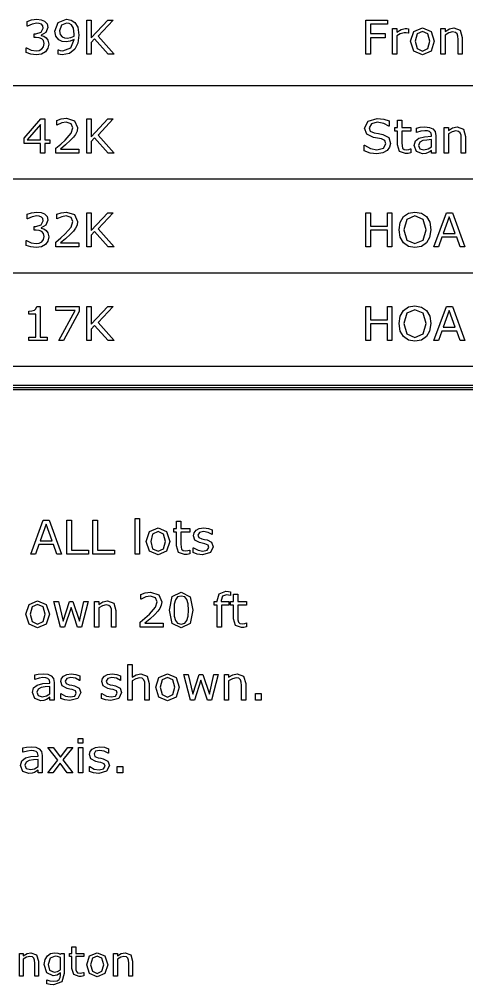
# Model space of a CAD drawing. Extents: x -1 to 182, y 89 to 480.
# Drawn here: x 129.78 to 152.49, y 89.79 to 138.82 of the extents above; entities that cross this region are included whole.
import ezdxf

# ---------------------------------------------------------------- set-up
doc = ezdxf.new("R2010")
doc.units = 0
doc.header["$MEASUREMENT"] = 0
doc.layers.add('Layer 1', color=7, linetype='Continuous')

msp = doc.modelspace()

# ---------------------------------------------------------------- linework, layer by layer
at = {"layer": 'Layer 1', "color": 7}
for points in [[(131.140151, 137.888609), (131.232006, 137.763037), (131.268051, 137.567696), (131.225029, 137.350262), (131.104107, 137.178177), (130.898304, 137.057262), (130.640182, 137.018898), (130.356478, 137.05377), (130.127423, 137.128197), (130.127423, 137.37119), (130.144859, 137.37119), (130.377401, 137.263055), (130.635525, 137.220034), (130.79133, 137.244375), (130.925043, 137.316474), (131.004108, 137.42924), (131.030849, 137.585052), (131.000618, 137.738537), (130.91923, 137.835031), (130.792492, 137.883873), (130.632038, 137.897895), (130.527393, 137.897895), (130.527393, 138.090909), (130.608784, 138.090909), (130.89016, 138.164172), (130.995969, 138.380442), (130.969225, 138.489741), (130.894811, 138.567634), (130.78784, 138.609491), (130.658779, 138.621133), (130.423912, 138.581604), (130.189041, 138.469977), (130.177426, 138.469977), (130.177426, 138.712996), (130.397178, 138.787423), (130.664603, 138.822296), (130.887845, 138.799012), (131.062253, 138.724585), (131.188991, 138.589727), (131.232012, 138.404863), (131.129692, 138.15253), (130.890171, 138.017672), (130.890171, 138.001268), (131.01807, 137.961739), (131.140156, 137.888503), (131.140151, 137.888609)], [(132.804, 138.024631), (132.751679, 137.613045), (132.595874, 137.297953), (132.330775, 137.093299), (131.956379, 137.021226), (131.842431, 137.028105), (131.747089, 137.047949), (131.747089, 137.27004), (131.758704, 137.27004), (131.854046, 137.236306), (131.991246, 137.221224), (132.393547, 137.374709), (132.563303, 137.800264), (132.359829, 137.707237), (132.151702, 137.67935), (131.957527, 137.700252), (131.784284, 137.781638), (131.629643, 137.961845), (131.578483, 138.223465), (131.752891, 138.654841), (132.178444, 138.821105), (132.410988, 138.781576), (132.598186, 138.665292), (132.750501, 138.416478), (132.803987, 138.024631), (132.804, 138.024631)], [(134.585284, 137.054934), (134.286466, 137.054934), (133.601625, 137.825823), (133.429543, 137.642097), (133.429543, 137.054934), (133.199324, 137.054934), (133.199324, 138.786233), (133.429543, 138.786233), (133.429543, 137.882788), (134.270189, 138.786233), (134.54924, 138.786233), (133.776033, 137.972323), (134.585284, 137.054934)], [(148.472888, 138.581578), (147.597362, 138.581578), (147.597362, 138.093237), (148.34964, 138.093237), (148.34964, 137.888609), (147.597362, 137.888609), (147.597362, 137.054934), (147.367143, 137.054934), (147.367143, 138.786233), (148.472888, 138.786233), (148.472888, 138.581578)], [(132.569132, 138.074637), (132.531924, 138.364144), (132.429604, 138.5339), (132.312169, 138.608327), (132.176131, 138.631611), (131.911032, 138.526968), (131.814528, 138.232805), (131.845921, 138.052571), (131.951728, 137.930492), (132.066837, 137.88165), (132.206362, 137.870008), (132.390073, 137.89435), (132.564481, 137.965258), (132.566862, 138.012936), (132.569243, 138.074558), (132.569132, 138.074637)], [(149.528638, 138.11533), (149.517023, 138.11533), (149.42168, 138.131734), (149.313548, 138.137555), (149.118212, 138.092205), (148.936827, 137.977112), (148.936827, 137.054934), (148.718236, 137.054934), (148.718236, 138.353693), (148.936827, 138.353693), (148.936827, 138.161843), (149.165881, 138.309507), (149.369356, 138.353693), (149.451912, 138.350253), (149.528651, 138.33967), (149.528638, 138.11533)], [(150.841345, 137.703718), (150.678566, 137.202598), (150.242546, 137.018898), (149.804201, 137.202598), (149.642583, 137.703718), (149.804201, 138.204865), (150.242546, 138.389729), (150.678566, 138.204865), (150.841345, 137.703718), (150.841345, 137.703718)], [(152.265675, 137.054934), (152.047084, 137.054934), (152.047084, 137.794417), (152.036633, 137.961845), (151.998264, 138.085114), (151.914547, 138.157187), (151.772696, 138.181528), (151.585498, 138.137343), (151.3983, 138.024551), (151.3983, 137.054934), (151.17971, 137.054934), (151.17971, 138.353693), (151.3983, 138.353693), (151.3983, 138.209521), (151.609917, 138.342051), (151.83432, 138.389729), (152.15523, 138.262994), (152.265688, 137.897895), (152.265675, 137.054934)], [(150.615778, 137.703718), (150.516948, 138.078129), (150.242546, 138.201372), (149.965819, 138.078129), (149.868151, 137.703718), (149.966981, 137.332826), (150.242546, 137.207254), (150.515784, 137.331661), (150.615778, 137.703718), (150.615778, 137.703718)], [(4.762494, 135.467436), (175.153946, 135.467436), (175.153946, 130.704942), (4.762494, 130.704942), (4.762494, 135.467436)], [(131.332, 132.515034), (131.075037, 132.515034), (131.075037, 132.027857), (130.851795, 132.027857), (130.851795, 132.515034), (130.022778, 132.515034), (130.022778, 132.782474), (130.861098, 133.759156), (131.075037, 133.759156), (131.075037, 132.701062), (131.332, 132.701062), (131.332, 132.515034)], [(130.851795, 132.701062), (130.851795, 133.482429), (130.180908, 132.701062), (130.851795, 132.701062)], [(132.806326, 132.027857), (131.634305, 132.027857), (131.634305, 132.270876), (131.878475, 132.480162), (132.107533, 132.688283), (132.413327, 133.031288), (132.49588, 133.306851), (132.40635, 133.517301), (132.158693, 133.59403), (131.929635, 133.556829), (131.688955, 133.442873), (131.677339, 133.442873), (131.677339, 133.687057), (131.897094, 133.761458), (132.164519, 133.795192), (132.581935, 133.666128), (132.733089, 133.318466), (132.707504, 133.133602), (132.634251, 132.971995), (132.52728, 132.830126), (132.379617, 132.675503), (132.122656, 132.438305), (131.874996, 132.226691), (132.806334, 132.226691), (132.806326, 132.027857)], [(134.585284, 132.027857), (134.286466, 132.027857), (133.601625, 132.798746), (133.429543, 132.61502), (133.429543, 132.027857), (133.199324, 132.027857), (133.199324, 133.759156), (133.429543, 133.759156), (133.429543, 132.855711), (134.270189, 133.759156), (134.54924, 133.759156), (133.776033, 132.945246), (134.585284, 132.027857)], [(148.625203, 132.522019), (148.577534, 132.32202), (148.446147, 132.154592), (148.228718, 132.038334), (147.931062, 131.996451), (147.593875, 132.031349), (147.290403, 132.134828), (147.290403, 132.42317), (147.306675, 132.42317), (147.610144, 132.254578), (147.93338, 132.195285), (148.265916, 132.275507), (148.385676, 132.489449), (148.328704, 132.659205), (148.157783, 132.744083), (147.96826, 132.782474), (147.753159, 132.820839), (147.411318, 132.987103), (147.30086, 133.29521), (147.48457, 133.651021), (147.950821, 133.790535), (148.285683, 133.755663), (148.555433, 133.669621), (148.555433, 133.39755), (148.539161, 133.39755), (148.278711, 133.535901), (147.949662, 133.591701), (147.652006, 133.514972), (147.540387, 133.317302), (147.596195, 133.147546), (147.792696, 133.053381), (148.004309, 133.013852), (148.236854, 132.966174), (148.527533, 132.811525), (148.625201, 132.522019), (148.625203, 132.522019)], [(149.651886, 132.039472), (149.51701, 132.012749), (149.387949, 132.002166), (149.085641, 132.109137), (148.98216, 132.452142), (148.98216, 133.14281), (148.834494, 133.14281), (148.834494, 133.32651), (148.98216, 133.32651), (148.98216, 133.699731), (149.200751, 133.699731), (149.200751, 133.32651), (149.651886, 133.32651), (149.651886, 133.14281), (149.200751, 133.14281), (149.200751, 132.550964), (149.205407, 132.390521), (149.237962, 132.28355), (149.307724, 132.214944), (149.444927, 132.194042), (149.556546, 132.209123), (149.640263, 132.235872), (149.651878, 132.235872), (149.651886, 132.039472)], [(150.925062, 132.027831), (150.707633, 132.027831), (150.707633, 132.166181), (150.628568, 132.11038), (150.533225, 132.05458), (150.407651, 132.010395), (150.241382, 131.991874), (149.943726, 132.108131), (149.821642, 132.404623), (149.884428, 132.642986), (150.065813, 132.787157), (150.350679, 132.858092), (150.707633, 132.886006), (150.707633, 132.919713), (150.680892, 133.042956), (150.606478, 133.119712), (150.494855, 133.155748), (150.358817, 133.165008), (150.166968, 133.141725), (149.948378, 133.076611), (149.936763, 133.076611), (149.936763, 133.298676), (150.121635, 133.33704), (150.359992, 133.357942), (150.598347, 133.334659), (150.775081, 133.257903), (150.886703, 133.119553), (150.925073, 132.909104), (150.925062, 132.027831)], [(152.431944, 132.027831), (152.213354, 132.027831), (152.213354, 132.767314), (152.202876, 132.934742), (152.164506, 133.058011), (152.08079, 133.130083), (151.938939, 133.154425), (151.751741, 133.11024), (151.564543, 132.997448), (151.564543, 132.027857), (151.345953, 132.027857), (151.345953, 133.326616), (151.564543, 133.326616), (151.564543, 133.182444), (151.776157, 133.314974), (152.000563, 133.362652), (152.321473, 133.235917), (152.431931, 132.870818), (152.431944, 132.027831)], [(150.707633, 132.347579), (150.707633, 132.709185), (150.471601, 132.691722), (150.257662, 132.657988), (150.105344, 132.574274), (150.04721, 132.419652), (150.114647, 132.251033), (150.320448, 132.195232), (150.5309, 132.239418), (150.707633, 132.347553), (150.707633, 132.347579)], [(131.140151, 128.099038), (131.232006, 127.973466), (131.268051, 127.778125), (131.225029, 127.560691), (131.104107, 127.388606), (130.898304, 127.267691), (130.640182, 127.229327), (130.356478, 127.264199), (130.127423, 127.338626), (130.127423, 127.581619), (130.144859, 127.581619), (130.377401, 127.473484), (130.635525, 127.430463), (130.79133, 127.454804), (130.925043, 127.526903), (131.004108, 127.639669), (131.030849, 127.795481), (131.000618, 127.948966), (130.91923, 128.04546), (130.792492, 128.094302), (130.632038, 128.108324), (130.527393, 128.108324), (130.527393, 128.301338), (130.608784, 128.301338), (130.89016, 128.374601), (130.995969, 128.590871), (130.969225, 128.70017), (130.894811, 128.778063), (130.78784, 128.81992), (130.658779, 128.831562), (130.423912, 128.792033), (130.189041, 128.680406), (130.177426, 128.680406), (130.177426, 128.923425), (130.397178, 128.997852), (130.664603, 129.032725), (130.887845, 129.009441), (131.062253, 128.935014), (131.188991, 128.800156), (131.232012, 128.615292), (131.129692, 128.362959), (130.890171, 128.228101), (130.890171, 128.211697), (131.01807, 128.172168), (131.140156, 128.098932), (131.140151, 128.099038)], [(132.806326, 127.265363), (131.634305, 127.265363), (131.634305, 127.508382), (131.878475, 127.717668), (132.107533, 127.925789), (132.413327, 128.268794), (132.49588, 128.544357), (132.40635, 128.754807), (132.158693, 128.831536), (131.929635, 128.794335), (131.688955, 128.680379), (131.677339, 128.680379), (131.677339, 128.924563), (131.897094, 128.998964), (132.164519, 129.032698), (132.581935, 128.903634), (132.733089, 128.555972), (132.707504, 128.371108), (132.634251, 128.209501), (132.52728, 128.067632), (132.379617, 127.913009), (132.122656, 127.675811), (131.874996, 127.464197), (132.806334, 127.464197), (132.806326, 127.265363)], [(134.585284, 127.265363), (134.286466, 127.265363), (133.601625, 128.036252), (133.429543, 127.852526), (133.429543, 127.265363), (133.199324, 127.265363), (133.199324, 128.996662), (133.429543, 128.996662), (133.429543, 128.093217), (134.270189, 128.996662), (134.54924, 128.996662), (133.776033, 128.182752), (134.585284, 127.265363)], [(148.691479, 127.265363), (148.461263, 127.265363), (148.461263, 128.112981), (147.597362, 128.112981), (147.597362, 127.265363), (147.367143, 127.265363), (147.367143, 128.996662), (147.597362, 128.996662), (147.597362, 128.317636), (148.461263, 128.317636), (148.461263, 128.996662), (148.691479, 128.996662), (148.691479, 127.265363)], [(150.447185, 128.797828), (150.608801, 128.512951), (150.665776, 128.130417), (150.607639, 127.746719), (150.447185, 127.465361), (150.193712, 127.28862), (149.861174, 127.229327), (149.528638, 127.289784), (149.275165, 127.465361), (149.113547, 127.747883), (149.057736, 128.130417), (149.113547, 128.509459), (149.276326, 128.797828), (149.529799, 128.972241), (149.861174, 129.032698), (150.194874, 128.971077), (150.447185, 128.797828), (150.447185, 128.797828)], [(152.395903, 127.265363), (152.150568, 127.265363), (151.980812, 127.747883), (151.232018, 127.747883), (151.062262, 127.265363), (150.828555, 127.265363), (151.45875, 128.996662), (151.765706, 128.996662), (152.395903, 127.265363)], [(150.426257, 128.130417), (150.275103, 128.650164), (149.862341, 128.833864), (149.44725, 128.650164), (149.297257, 128.130417), (149.450737, 127.608368), (149.862341, 127.428134), (150.27278, 127.608368), (150.426257, 128.130417), (150.426257, 128.130417)], [(151.909888, 127.945553), (151.606416, 128.795499), (151.301786, 127.945553), (151.909888, 127.945553)], [(4.762494, 125.942448), (175.153946, 125.942448), (175.153946, 121.179954), (4.762494, 121.179954), (4.762494, 125.942448)], [(131.193637, 122.502869), (130.256484, 122.502869), (130.256484, 122.67961), (130.616928, 122.67961), (130.616928, 123.839992), (130.256484, 123.839992), (130.256484, 123.998133), (130.413453, 124.009775), (130.540188, 124.045811), (130.623905, 124.119074), (130.659949, 124.239989), (130.84017, 124.239989), (130.84017, 122.679637), (131.193637, 122.679637), (131.193637, 122.502869)], [(132.810977, 123.974877), (132.027303, 122.502869), (131.778484, 122.502869), (132.612151, 124.030677), (131.626166, 124.030677), (131.626166, 124.234168), (132.810977, 124.234168), (132.810977, 123.974877)], [(134.585284, 122.502869), (134.286466, 122.502869), (133.601625, 123.273758), (133.429543, 123.090032), (133.429543, 122.502869), (133.199324, 122.502869), (133.199324, 124.234168), (133.429543, 124.234168), (133.429543, 123.330723), (134.270189, 124.234168), (134.54924, 124.234168), (133.776033, 123.420258), (134.585284, 122.502869)], [(148.691479, 122.502869), (148.461263, 122.502869), (148.461263, 123.350487), (147.597362, 123.350487), (147.597362, 122.502869), (147.367143, 122.502869), (147.367143, 124.234168), (147.597362, 124.234168), (147.597362, 123.555142), (148.461263, 123.555142), (148.461263, 124.234168), (148.691479, 124.234168), (148.691479, 122.502869)], [(150.447185, 124.035334), (150.608801, 123.750457), (150.665776, 123.367923), (150.607639, 122.984225), (150.447185, 122.702867), (150.193712, 122.526126), (149.861174, 122.466833), (149.528638, 122.52729), (149.275165, 122.702867), (149.113547, 122.985389), (149.057736, 123.367923), (149.113547, 123.746965), (149.276326, 124.035334), (149.529799, 124.209747), (149.861174, 124.270204), (150.194874, 124.208583), (150.447185, 124.035334), (150.447185, 124.035334)], [(150.426257, 123.367923), (150.275103, 123.88767), (149.862341, 124.07137), (149.44725, 123.88767), (149.297257, 123.367923), (149.450737, 122.845874), (149.862341, 122.66564), (150.27278, 122.845874), (150.426257, 123.367923), (150.426257, 123.367923)], [(152.395903, 122.502869), (152.150568, 122.502869), (151.980812, 122.985389), (151.232018, 122.985389), (151.062262, 122.502869), (150.828555, 122.502869), (151.45875, 124.234168), (151.765706, 124.234168), (152.395903, 122.502869)], [(151.909888, 123.183059), (151.606416, 124.033005), (151.301786, 123.183059), (151.909888, 123.183059)], [(4.762494, 120.227561), (4.762494, 120.015683), (175.153946, 120.015683), (175.153946, 120.227561), (4.762494, 120.227561)], [(4.762494, 120.121622), (175.153946, 120.121622)], [(131.925502, 111.654966), (131.680168, 111.654966), (131.510411, 112.137486), (130.76162, 112.137486), (130.591864, 111.654966), (130.358158, 111.654966), (130.988352, 113.386265), (131.295308, 113.386265), (131.925502, 111.654966)], [(133.283557, 111.654966), (132.188276, 111.654966), (132.188276, 113.386265), (132.418495, 113.386265), (132.418495, 111.859594), (133.283557, 111.859594), (133.283557, 111.654966)], [(134.609057, 111.654966), (133.513776, 111.654966), (133.513776, 113.386265), (133.743995, 113.386265), (133.743995, 111.859594), (134.609057, 111.859594), (134.609057, 111.654966)], [(135.879907, 111.654966), (135.661316, 111.654966), (135.661316, 113.464158), (135.879907, 113.464158), (135.879907, 111.654966)], [(138.432075, 111.666581), (138.297198, 111.639858), (138.168137, 111.629275), (137.86583, 111.736246), (137.762349, 112.079251), (137.762349, 112.769919), (137.614682, 112.769919), (137.614682, 112.953619), (137.762349, 112.953619), (137.762349, 113.32684), (137.980939, 113.32684), (137.980939, 112.953619), (138.432075, 112.953619), (138.432075, 112.769919), (137.980939, 112.769919), (137.980939, 112.178073), (137.985596, 112.01763), (138.01815, 111.910659), (138.087913, 111.842053), (138.225115, 111.821151), (138.336735, 111.836232), (138.420451, 111.862981), (138.432067, 111.862981), (138.432075, 111.666581)], [(131.439487, 112.335156), (131.136016, 113.185102), (130.831385, 112.335156), (131.439487, 112.335156)], [(137.419346, 112.30375), (137.256564, 111.80263), (136.820547, 111.61893), (136.382202, 111.80263), (136.220584, 112.30375), (136.382202, 112.804897), (136.820547, 112.989761), (137.256564, 112.804897), (137.419346, 112.30375), (137.419346, 112.30375)], [(137.193778, 112.30375), (137.094949, 112.678161), (136.820547, 112.801404), (136.54382, 112.678161), (136.446152, 112.30375), (136.544981, 111.932858), (136.820547, 111.807286), (137.093785, 111.931693), (137.193778, 112.30375), (137.193778, 112.30375)], [(139.62386, 112.029351), (139.476196, 111.737516), (139.075056, 111.62356), (138.809957, 111.657294), (138.608805, 111.732859), (138.608805, 111.978207), (138.620421, 111.978207), (138.85064, 111.8538), (139.093646, 111.808451), (139.319213, 111.854964), (139.400604, 112.001464), (139.356422, 112.117722), (139.186665, 112.185164), (139.064579, 112.209506), (138.928541, 112.239721), (138.685532, 112.372277), (138.614608, 112.588547), (138.647162, 112.739703), (138.74832, 112.866439), (138.913425, 112.952481), (139.138993, 112.985025), (139.373863, 112.955974), (139.572687, 112.887367), (139.572687, 112.653661), (139.561071, 112.653661), (139.357594, 112.757139), (139.122726, 112.800161), (138.920413, 112.753647), (138.83786, 112.617625), (138.887856, 112.496684), (139.045986, 112.430432), (139.18086, 112.402519), (139.306434, 112.376854), (139.541304, 112.257104), (139.623857, 112.029192), (139.62386, 112.029351)], [(137.082167, 107.95083), (135.910146, 107.95083), (135.910146, 108.19385), (136.154317, 108.403135), (136.383371, 108.611256), (136.689166, 108.954261), (136.771721, 109.229825), (136.682191, 109.440274), (136.434531, 109.517003), (136.205476, 109.479803), (135.964793, 109.365847), (135.953178, 109.365847), (135.953178, 109.61003), (136.17293, 109.684431), (136.440355, 109.718166), (136.857771, 109.589102), (137.008925, 109.24144), (136.98334, 109.056576), (136.910087, 108.894968), (136.803119, 108.753099), (136.655453, 108.598477), (136.398492, 108.361278), (136.150835, 108.149665), (137.082172, 108.149665), (137.082167, 107.95083)], [(138.5937, 108.817049), (138.447195, 108.132202), (137.994899, 107.914794), (137.539115, 108.135695), (137.3961, 108.81472), (137.541441, 109.496075), (137.994899, 109.717001), (138.449521, 109.492582), (138.5937, 108.817049), (138.5937, 108.817049)], [(138.287903, 108.289179), (138.342553, 108.510106), (138.357661, 108.817049), (138.342553, 109.124018), (138.286742, 109.344918), (138.175119, 109.479803), (137.994899, 109.525152), (137.813517, 109.479803), (137.700733, 109.342616), (137.646083, 109.118197), (137.63214, 108.81472), (137.644919, 108.51127), (137.699566, 108.292672), (137.807698, 108.154295), (137.994896, 108.106643), (138.176281, 108.151993), (138.287901, 108.289179), (138.287903, 108.289179)], [(140.50172, 109.548409), (140.490104, 109.548409), (140.395923, 109.569311), (140.293604, 109.580953), (140.088965, 109.518167), (140.026179, 109.293774), (140.026179, 109.249589), (140.420339, 109.249589), (140.420339, 109.065889), (140.033156, 109.065889), (140.033156, 107.950804), (139.814563, 107.950804), (139.814563, 109.065863), (139.666899, 109.065863), (139.666899, 109.249563), (139.814563, 109.249563), (139.814563, 109.292584), (139.929673, 109.647204), (140.262211, 109.771611), (140.393598, 109.764732), (140.50173, 109.748328), (140.50172, 109.548409)], [(141.31446, 107.962446), (141.179584, 107.935723), (141.050523, 107.925139), (140.748216, 108.03211), (140.644735, 108.375116), (140.644735, 109.065783), (140.497068, 109.065783), (140.497068, 109.249483), (140.644735, 109.249483), (140.644735, 109.622704), (140.863325, 109.622704), (140.863325, 109.249483), (141.31446, 109.249483), (141.31446, 109.065783), (140.863325, 109.065783), (140.863325, 108.473938), (140.867982, 108.313494), (140.900539, 108.206523), (140.970301, 108.137917), (141.107501, 108.117015), (141.219123, 108.132096), (141.302837, 108.158846), (141.314452, 108.158846), (141.31446, 107.962446)], [(131.306944, 108.599614), (131.144162, 108.098494), (130.708143, 107.914794), (130.2698, 108.098494), (130.108182, 108.599614), (130.2698, 109.100761), (130.708143, 109.285625), (131.144162, 109.100761), (131.306944, 108.599614), (131.306944, 108.599614)], [(131.081377, 108.599614), (130.982544, 108.974026), (130.708143, 109.097269), (130.431418, 108.974026), (130.33375, 108.599614), (130.43258, 108.228722), (130.708143, 108.103151), (130.981383, 108.227558), (131.081377, 108.599614), (131.081377, 108.599614)], [(133.278913, 109.249589), (132.940562, 107.95083), (132.738251, 107.95083), (132.404551, 108.951933), (132.073174, 107.95083), (131.872025, 107.95083), (131.530186, 109.249589), (131.75808, 109.249589), (131.996437, 108.24383), (132.320834, 109.249589), (132.501055, 109.249589), (132.833594, 108.24383), (133.059161, 109.249589), (133.278913, 109.249589)], [(134.679989, 107.95083), (134.461398, 107.95083), (134.461398, 108.690313), (134.450947, 108.857742), (134.412577, 108.981011), (134.328863, 109.053083), (134.18701, 109.077425), (133.999812, 109.03324), (133.812614, 108.920448), (133.812614, 107.950804), (133.594024, 107.950804), (133.594024, 109.249563), (133.812614, 109.249563), (133.812614, 109.105391), (134.02423, 109.237921), (134.248634, 109.285599), (134.569544, 109.158864), (134.680002, 108.793765), (134.679989, 107.95083)], [(136.370573, 104.246695), (136.151983, 104.246695), (136.151983, 104.986178), (136.141532, 105.153606), (136.103162, 105.276875), (136.019445, 105.348948), (135.877594, 105.373289), (135.690397, 105.329104), (135.503199, 105.216312), (135.503199, 104.246642), (135.284608, 104.246642), (135.284608, 106.055834), (135.503199, 106.055834), (135.503199, 105.401229), (135.714815, 105.533759), (135.939219, 105.581437), (136.260129, 105.454702), (136.370587, 105.089603), (136.370573, 104.246695)], [(131.545294, 104.246695), (131.327865, 104.246695), (131.327865, 104.385045), (131.2488, 104.329245), (131.153457, 104.273444), (131.027883, 104.229259), (130.861614, 104.210738), (130.563958, 104.326996), (130.441874, 104.623488), (130.50466, 104.86185), (130.686045, 105.006022), (130.970911, 105.076956), (131.327865, 105.10487), (131.327865, 105.138578), (131.301123, 105.261821), (131.22671, 105.338576), (131.115087, 105.374612), (130.979049, 105.383873), (130.7872, 105.360589), (130.56861, 105.295475), (130.556994, 105.295475), (130.556994, 105.51754), (130.741866, 105.555905), (130.980224, 105.576807), (131.218579, 105.553523), (131.395312, 105.476768), (131.506935, 105.338417), (131.545305, 105.127968), (131.545294, 104.246695)], [(132.894045, 104.62108), (132.746382, 104.329245), (132.345242, 104.215289), (132.080143, 104.249023), (131.878994, 104.324588), (131.878994, 104.569936), (131.890609, 104.569936), (132.120828, 104.445529), (132.363837, 104.40018), (132.589405, 104.446693), (132.670793, 104.593193), (132.62661, 104.709451), (132.456854, 104.776893), (132.334767, 104.801234), (132.198729, 104.83145), (131.955723, 104.964006), (131.884796, 105.180276), (131.917353, 105.331432), (132.018509, 105.458168), (132.183616, 105.54421), (132.409181, 105.576754), (132.644052, 105.547702), (132.842875, 105.479096), (132.842875, 105.24539), (132.83126, 105.24539), (132.627785, 105.348868), (132.392915, 105.39189), (132.190601, 105.345376), (132.108049, 105.209354), (132.158047, 105.088413), (132.316175, 105.022161), (132.451051, 104.994248), (132.576625, 104.968583), (132.811493, 104.848833), (132.894045, 104.620921), (132.894045, 104.62108)], [(134.971824, 104.62108), (134.82416, 104.329245), (134.42302, 104.215289), (134.157921, 104.249023), (133.956772, 104.324588), (133.956772, 104.569936), (133.968387, 104.569936), (134.198606, 104.445529), (134.441613, 104.40018), (134.66718, 104.446693), (134.748571, 104.593193), (134.704388, 104.709451), (134.534632, 104.776893), (134.412545, 104.801234), (134.276507, 104.83145), (134.033499, 104.964006), (133.962574, 105.180276), (133.995129, 105.331432), (134.096287, 105.458168), (134.261392, 105.54421), (134.486959, 105.576754), (134.72183, 105.547702), (134.920653, 105.479096), (134.920653, 105.24539), (134.909038, 105.24539), (134.705561, 105.348868), (134.470693, 105.39189), (134.26838, 105.345376), (134.185827, 105.209354), (134.235823, 105.088413), (134.393953, 105.022161), (134.528827, 104.994248), (134.654401, 104.968583), (134.889271, 104.848833), (134.971824, 104.620921), (134.971824, 104.62108)], [(137.898387, 104.895479), (137.735605, 104.394359), (137.299585, 104.210659), (136.86124, 104.394359), (136.699622, 104.895479), (136.86124, 105.396626), (137.299585, 105.58149), (137.735605, 105.396626), (137.898387, 104.895479), (137.898387, 104.895479)], [(139.870356, 105.545453), (139.532004, 104.246695), (139.329691, 104.246695), (138.995991, 105.247798), (138.664617, 104.246695), (138.463467, 104.246695), (138.121629, 105.545453), (138.349519, 105.545453), (138.587877, 104.539694), (138.912277, 105.545453), (139.092498, 105.545453), (139.425036, 104.539694), (139.650601, 105.545453), (139.870356, 105.545453)], [(141.271431, 104.246695), (141.052841, 104.246695), (141.052841, 104.986178), (141.042363, 105.153606), (141.003993, 105.276875), (140.920277, 105.348948), (140.778426, 105.373289), (140.591228, 105.329104), (140.40403, 105.216312), (140.40403, 104.246642), (140.18544, 104.246642), (140.18544, 105.545401), (140.40403, 105.545401), (140.40403, 105.401229), (140.615646, 105.533759), (140.84005, 105.581437), (141.16096, 105.454702), (141.271418, 105.089603), (141.271431, 104.246695)], [(137.672819, 104.895479), (137.573987, 105.26989), (137.299585, 105.393133), (137.022858, 105.26989), (136.92519, 104.895479), (137.024022, 104.524586), (137.299585, 104.399015), (137.572825, 104.523422), (137.672819, 104.895479), (137.672819, 104.895479)], [(131.327865, 104.566443), (131.327865, 104.928049), (131.091833, 104.910587), (130.877894, 104.876852), (130.725576, 104.793138), (130.667442, 104.638516), (130.734879, 104.469897), (130.940679, 104.414097), (131.151131, 104.458282), (131.327865, 104.566417), (131.327865, 104.566443)], [(142.049289, 104.246695), (141.7714, 104.246695), (141.7714, 104.578059), (142.049289, 104.578059), (142.049289, 104.246695)], [(133.007993, 102.058646), (132.761497, 102.058646), (132.761497, 102.285368), (133.007993, 102.285368), (133.007993, 102.058646)], [(130.943005, 100.542454), (130.725576, 100.542454), (130.725576, 100.680804), (130.646511, 100.625003), (130.551168, 100.569203), (130.425595, 100.525018), (130.259328, 100.506497), (129.961672, 100.622754), (129.839586, 100.919246), (129.902371, 101.157609), (130.083756, 101.30178), (130.368622, 101.372715), (130.725576, 101.400629), (130.725576, 101.434336), (130.698835, 101.557579), (130.624421, 101.634335), (130.512798, 101.670371), (130.37676, 101.679631), (130.184914, 101.656348), (129.966321, 101.591234), (129.954706, 101.591234), (129.954706, 101.813299), (130.139578, 101.851663), (130.377935, 101.872565), (130.616293, 101.849282), (130.793026, 101.772526), (130.904646, 101.634176), (130.943016, 101.423727), (130.943005, 100.542454)], [(132.488257, 100.542454), (132.212694, 100.542454), (131.844111, 101.041272), (131.473206, 100.542454), (131.218568, 100.542454), (131.725515, 101.1901), (131.22322, 101.841212), (131.498786, 101.841212), (131.86504, 101.350543), (132.232461, 101.841212), (132.488257, 101.841212), (131.977824, 101.201715), (132.488257, 100.542454)], [(132.99405, 100.542454), (132.775459, 100.542454), (132.775459, 101.841212), (132.99405, 101.841212), (132.99405, 100.542454)], [(134.35443, 100.916838), (134.206766, 100.625003), (133.805629, 100.511048), (133.540528, 100.544782), (133.339378, 100.620347), (133.339378, 100.865695), (133.350994, 100.865695), (133.581212, 100.741288), (133.824221, 100.695938), (134.049789, 100.742452), (134.131177, 100.888951), (134.086995, 101.005209), (133.917238, 101.072651), (133.795154, 101.096993), (133.659116, 101.127208), (133.416107, 101.259765), (133.345181, 101.476035), (133.377738, 101.627191), (133.478893, 101.753926), (133.644001, 101.839969), (133.869568, 101.872512), (134.104436, 101.843461), (134.303262, 101.774855), (134.303262, 101.541149), (134.291647, 101.541149), (134.088172, 101.644627), (133.853302, 101.687648), (133.650988, 101.641134), (133.568436, 101.505112), (133.618434, 101.384171), (133.776562, 101.31792), (133.911439, 101.290006), (134.037012, 101.264342), (134.27188, 101.144592), (134.354432, 100.91668), (134.35443, 100.916838)], [(130.725576, 100.862202), (130.725576, 101.223808), (130.489544, 101.206345), (130.275605, 101.172611), (130.12329, 101.088897), (130.065153, 100.934275), (130.13259, 100.765656), (130.338391, 100.709855), (130.548843, 100.754041), (130.725576, 100.862176), (130.725576, 100.862202)], [(135.024156, 100.542454), (134.746267, 100.542454), (134.746267, 100.873817), (135.024156, 100.873817), (135.024156, 100.542454)], [(133.043887, 90.233956), (132.923996, 90.210143), (132.809276, 90.200883), (132.54056, 90.295948), (132.448575, 90.600853), (132.448575, 91.214765), (132.317318, 91.214765), (132.317318, 91.378066), (132.448575, 91.378066), (132.448575, 91.709826), (132.642877, 91.709826), (132.642877, 91.378066), (133.043887, 91.378066), (133.043887, 91.214765), (132.642877, 91.214765), (132.642877, 90.688695), (132.647004, 90.546058), (132.675942, 90.450993), (132.737955, 90.390007), (132.859912, 90.371486), (132.95913, 90.38498), (133.033544, 90.408792), (133.043889, 90.408792), (133.043887, 90.233956)], [(130.751524, 90.223611), (130.557219, 90.223611), (130.557219, 90.880941), (130.547932, 91.029769), (130.513825, 91.139306), (130.439411, 91.203388), (130.313321, 91.225084), (130.146922, 91.185793), (129.980524, 91.085543), (129.980524, 90.223743), (129.786222, 90.223743), (129.786222, 91.378198), (129.980524, 91.378198), (129.980524, 91.250034), (130.168626, 91.367853), (130.368098, 91.410239), (130.65335, 91.29758), (130.751537, 90.973042), (130.751524, 90.223611)], [(132.062035, 90.35487), (131.928712, 89.923891), (131.518399, 89.78644), (131.338567, 89.799934), (131.167001, 89.836129), (131.167001, 90.034566), (131.177346, 90.034566), (131.328241, 89.989084), (131.534946, 89.961171), (131.699279, 89.984983), (131.800564, 90.051129), (131.852239, 90.148257), (131.867744, 90.27539), (131.867744, 90.380799), (131.699279, 90.27539), (131.495674, 90.241285), (131.167012, 90.390113), (131.046089, 90.811805), (131.08743, 91.068107), (131.202151, 91.255167), (131.365449, 91.368858), (131.556652, 91.410213), (131.724083, 91.389575), (131.867744, 91.328615), (131.880153, 91.378224), (132.062054, 91.378224), (132.062035, 90.35487)], [(131.867733, 90.540899), (131.867733, 91.170315), (131.723038, 91.219924), (131.590747, 91.235535), (131.338567, 91.128061), (131.246582, 90.815933), (131.314795, 90.521372), (131.541137, 90.421122), (131.710637, 90.453163), (131.867733, 90.541004), (131.867733, 90.540899)], [(134.262416, 90.800322), (134.117721, 90.35487), (133.730149, 90.19157), (133.340508, 90.35487), (133.196847, 90.800322), (133.340508, 91.245774), (133.730149, 91.410107), (134.117721, 91.245774), (134.262416, 90.800322), (134.262416, 90.800322)], [(134.061912, 90.800322), (133.97406, 91.133115), (133.730149, 91.242679), (133.484169, 91.133115), (133.397354, 90.800322), (133.485203, 90.470625), (133.730149, 90.358998), (133.973028, 90.469594), (134.061912, 90.800322), (134.061912, 90.800322)], [(135.528506, 90.223743), (135.334204, 90.223743), (135.334204, 90.881073), (135.324891, 91.029901), (135.290786, 91.139438), (135.216372, 91.20352), (135.09028, 91.225216), (134.923884, 91.185926), (134.757485, 91.085675), (134.757485, 90.223743), (134.563183, 90.223743), (134.563183, 91.378198), (134.757485, 91.378198), (134.757485, 91.250034), (134.945588, 91.367853), (135.145059, 91.410239), (135.430312, 91.29758), (135.528496, 90.973042), (135.528506, 90.223743)]]:
    msp.add_lwpolyline(points, dxfattribs=at)

doc.saveas('drawing.dxf')
